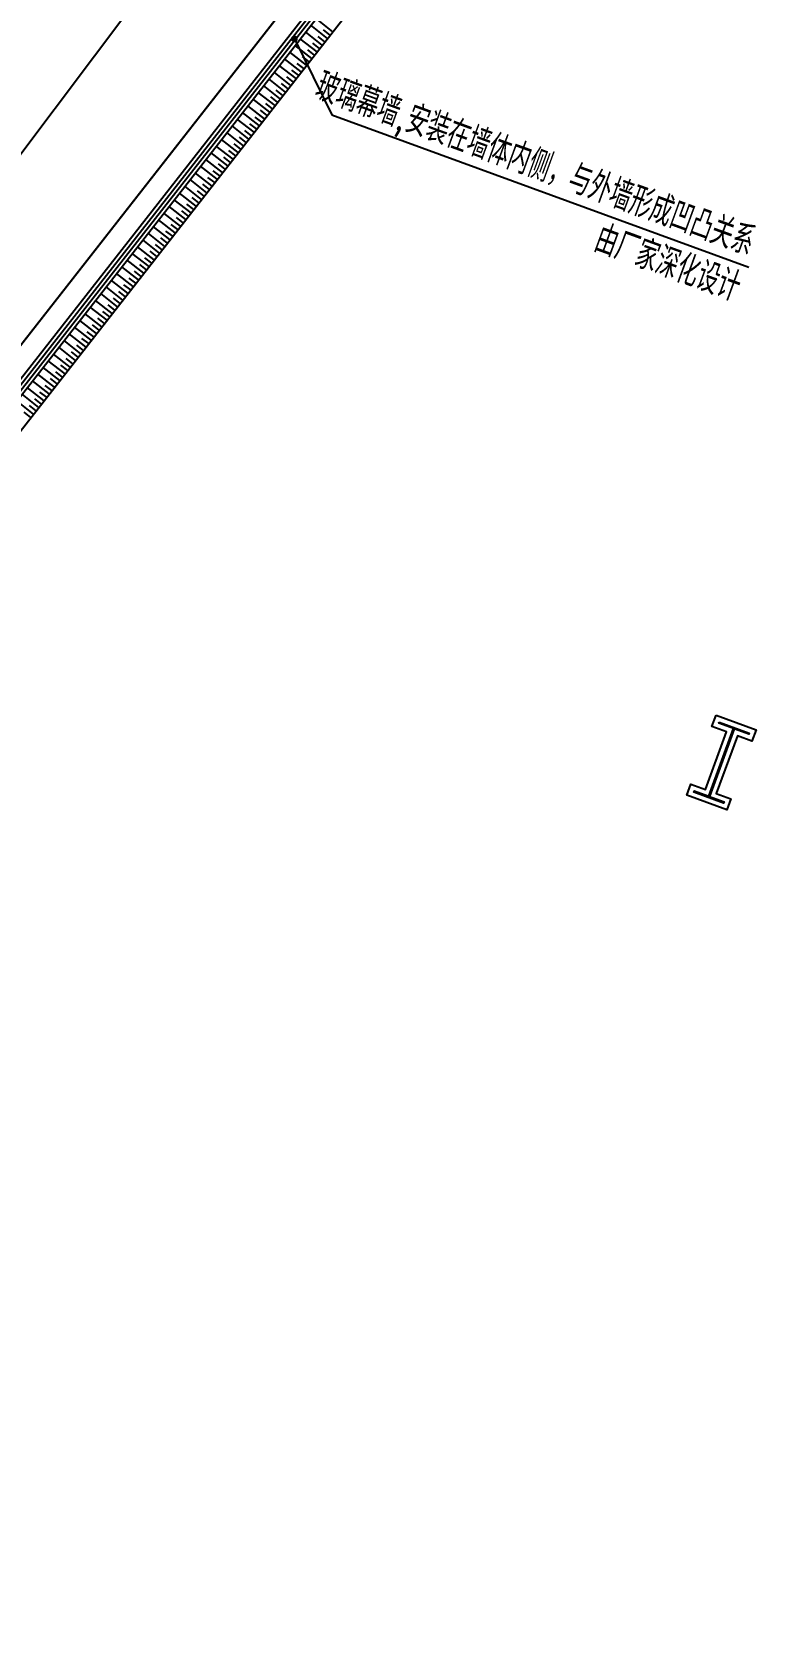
# Model space of a CAD drawing. Extents: x -111898 to 889894, y -2 to 1194865.
# Drawn here: x 551993 to 558882, y 904698 to 919654 of the extents above; entities that cross this region are included whole.
import ezdxf

# ---------------------------------------------------------------- set-up
doc = ezdxf.new("R2010")
doc.units = 0
doc.header["$LTSCALE"] = 10
doc.header["$MEASUREMENT"] = 0
doc.layers.get('Defpoints').update_dxf_attribs({"color": 210})
for name, color, linetype in [('0-WALL', 252, 'Continuous'), ('10平面$0$99平面图例外参$0$A-HATCH-2', 251, 'Continuous'), ('10平面$0$A-LIN-V', 9, 'Continuous'), ('WALL', 252, 'Continuous')]:
    doc.layers.add(name, color=color, linetype=linetype)
doc.styles.add('10平面$0$_TCH_DIM', font='SIMPLEX', dxfattribs={"bigfont": 'GBCBIG'})

# ---------------------------------------------------------------- blocks, each defined once
blk = doc.blocks.new('10平面$0$99平面图例外参$0$$LinePat$填挖边坡')
at = {"color": 0}
for p, q in [((0, 0), (0, -1500)), ((300, 0), (300, -600))]:
    blk.add_line(p, q, dxfattribs=at)
at = {"layer": 'Defpoints', "color": 0}
blk.add_point((600, 0), dxfattribs=at)

msp = doc.modelspace()

# ---------------------------------------------------------------- hatches: boundary and pattern name
at = {"layer": '0-WALL'}
h = msp.add_hatch(dxfattribs=at)
h.set_pattern_fill('草坪或沼泽', color=8, scale=400, angle=-0.200257)
h.set_pattern_definition([(359.79974, (-824318.4, 704905.5), (1605.5824, 1594.398), [240, -48, 64, -48, 240, -960]), (359.79974, (-824398.3, 704953.8), (1605.5824, 1594.398), [160, -120, 240, -120, 160, -800]), (359.79974, (-823836, 705591.9), (1605.5824, 1594.398), [200, -80, 200, -1120]), (359.79974, (-824634.9, 705914.7), (1605.5824, 1594.398), [80, -160, 80, -1280]), (89.79974, (-824474.9, 705914.1), (-1594.398, 1605.5824), [144, -1456]), (89.79974, (-823998.3, 704952.4), (-1594.398, 1605.5824), [160, -1440]), (89.79974, (-823596, 705591), (-1594.398, 1605.5824), [160, -1440]), (44.79974, (-823790.3, 704935.7), (5.5922, 1599.9902), [160, -2102.7417]), (134.79974, (-824206.3, 704937.2), (-1599.9902, 5.5922), [160, -2102.7417]), (63.23469, (-823838.3, 704943.9), (5.5922, 1599.99023), [160, -3417.7088]), (75.7635, (-823918.27, 704952.15), (5.59221, 1599.99023), [160, -6436.969]), (75.7635, (-823516.03, 705590.75), (5.59221, 1599.99023), [128, -6468.969]), (75.7635, (-824442.9, 705914), (5.59221, 1599.99023), [112, -6484.969]), (103.835987, (-824078.27, 704952.7), (5.59221, 1599.99023), [160, -6436.969]), (103.835987, (-823676.03, 705591.3), (5.59221, 1599.99023), [128, -6468.969]), (103.835987, (-824506.9, 705914.2), (5.59221, 1599.99023), [112, -6484.969]), (116.364795, (-824158.3, 704945), (5.5922, 1599.99023), [160, -3417.7069])])
edge = h.paths.add_edge_path()
edge.add_line((741503.08, 933538.38), (741712.87, 934018.57))
edge.add_line((741712.87, 934018.57), (745060.96, 941812.89))
edge.add_line((745060.96, 941812.89), (766890.86, 1001849.76))
edge.add_line((766890.86, 1001849.76), (760346.98, 1016169.02))
edge.add_line((760346.98, 1016169.02), (737579.78, 1026362.54))
edge.add_line((737579.78, 1026362.54), (720756.11, 1037729.77))
edge.add_line((720756.11, 1037729.77), (653654.65, 1067773.01))
edge.add_line((653654.65, 1067773.01), (467795.25, 820503.81))
edge.add_line((467795.25, 820503.81), (468143.58, 820404.89))
edge.add_line((468143.58, 820404.89), (647181.92, 1058601.18))
edge.add_line((647181.92, 1058601.18), (648464.56, 1058132.56))
edge.add_line((648464.56, 1058132.56), (650350.23, 1063296.8))
edge.add_line((650350.23, 1063296.8), (720796.15, 1037558.69))
edge.add_line((720796.15, 1037558.69), (718909.6, 1032395.07))
edge.add_line((718909.6, 1032395.07), (725484.49, 1029992.9))
edge.add_line((725484.49, 1029992.9), (726513.26, 1032808.65))
edge.add_line((726513.26, 1032808.65), (729331.07, 1031779.14))
edge.add_line((729331.07, 1031779.14), (728302.36, 1028963.46))
edge.add_line((728302.36, 1028963.46), (747084.56, 1022101.19))
edge.add_line((747084.56, 1022101.19), (755217.14, 1018452.95))
edge.add_arc((743028.5, 1006160.87), 17310.64, -14.619994, 45.242091, ccw=False)
edge.add_line((759778.64, 1001791.54), (760685.99, 1001458.08))
edge.add_line((760685.99, 1001458.08), (765094.65, 999847.31))
edge.add_line((765094.65, 999847.31), (740941.69, 933744.02))
edge.add_line((740941.69, 933744.02), (741503.08, 933538.38))
at = {"layer": 'WALL'}
msp.add_hatch(color=8, dxfattribs=at).paths.add_polyline_path([(554489.78, 919576.53, 1), (554429.67, 919598.49, 1)], flags=17)

# ---------------------------------------------------------------- linework, layer by layer
at = {"layer": '0-WALL'}
msp.add_lwpolyline([(538866.53, 897594.94), (540564.37, 902241.95), (583454.23, 957054.5), (585074.39, 956462.56), (585689.2, 958145.32, 0.20332738), (578593.17, 954034.59), (536751.57, 898367.67)], format="xyb", close=True, dxfattribs=at)
at = {"layer": '10平面$0$A-LIN-V', "color": 8}
msp.add_line((541012.29, 902010.93), (572771.16, 942592.39), dxfattribs=at)
at = {"layer": 'WALL', "color": 8}
for p, q in [((540746.79, 902158.45), (572549.71, 942796.2)), ((540776.29, 902142.06), (572575.96, 942775.65)), ((540805.79, 902125.67), (572602.21, 942755.11)), ((540835.29, 902109.28), (572628.46, 942734.57)), ((554459.73, 919587.51), (554811.86, 918875.24)), ((554811.86, 918875.24), (558728.63, 917444.21))]:
    msp.add_line(p, q, dxfattribs=at)
msp.add_lwpolyline([(539724.47, 899943.12), (540564.37, 902241.95), (575898.74, 947392.18), (576134.99, 947207.29)], dxfattribs=at)
for points in [[(558420.97, 913234.12), (558796.68, 913096.86), (558758.24, 912991.66), (558621.11, 913041.76), (558423.44, 912500.74), (558560.58, 912450.64), (558522.14, 912345.44), (558146.43, 912482.71), (558184.87, 912587.9), (558322, 912537.8), (558519.67, 913078.82), (558382.54, 913128.93)], [(558450.78, 913170), (558732.56, 913067.05), (558728.44, 913055.78), (558591.31, 913105.88), (558359.32, 912470.93), (558496.45, 912420.83), (558492.34, 912409.56), (558210.56, 912512.51), (558214.67, 912523.78), (558351.81, 912473.68), (558583.79, 913108.63), (558446.66, 913158.73)]]:
    msp.add_lwpolyline(points, close=True, dxfattribs=at)

# ---------------------------------------------------------------- block references
at = {"layer": '10平面$0$99平面图例外参$0$A-HATCH-2', "color": 8, "xscale": 0.133362719495067, "yscale": 0.1333333333333333, "zscale": 0.1333333333333333, "rotation": 231.9534248527314}
for p in [(554771.18, 919592.03), (554820.49, 919655.05), (554623.23, 919402.99), (554672.55, 919466), (554721.86, 919529.02), (554524.6, 919276.96), (554573.92, 919339.97), (554376.66, 919087.91), (554425.97, 919150.93), (554475.29, 919213.94), (554278.03, 918961.88), (554327.34, 919024.9), (554179.4, 918835.85), (554228.71, 918898.87), (554031.45, 918646.81), (554080.77, 918709.83), (554130.08, 918772.84), (553932.82, 918520.78), (553982.14, 918583.8), (553834.19, 918394.75), (553883.51, 918457.77), (553686.25, 918205.71), (553735.56, 918268.72), (553784.88, 918331.74), (553587.62, 918079.68), (553636.93, 918142.69), (553439.67, 917890.63), (553488.99, 917953.65), (553538.3, 918016.66), (553341.04, 917764.6), (553390.36, 917827.62), (553242.41, 917638.58), (553291.73, 917701.59), (553094.47, 917449.53), (553143.78, 917512.55), (553193.1, 917575.56), (552995.84, 917323.5), (553045.15, 917386.52), (552897.21, 917197.47), (552946.52, 917260.49), (552749.26, 917008.43), (552798.58, 917071.44), (552847.89, 917134.46), (552650.63, 916882.4), (552699.95, 916945.41), (552502.69, 916693.36), (552552, 916756.37), (552601.32, 916819.38), (552404.06, 916567.33), (552453.37, 916630.34), (552305.43, 916441.3), (552354.74, 916504.31), (552157.48, 916252.25), (552206.8, 916315.27), (552256.11, 916378.28), (552058.85, 916126.22), (552108.17, 916189.24), (552009.54, 916063.21)]:
    msp.add_blockref('10平面$0$99平面图例外参$0$$LinePat$填挖边坡', p, dxfattribs=at)

# ---------------------------------------------------------------- texts
at = {"layer": 'WALL', "color": 8, "style": '10平面$0$_TCH_DIM'}
for s, height, p in [('玻璃幕墙', 282.074, (554632.17, 919030.33)), ('安装在墙体内侧，与外墙形成凹凸关系', 282.0741, (555478.77, 918721.02)), ('由厂家深化设计', 282.074, (557253.66, 917595.57))]:
    msp.add_text(s, height=height, rotation=339.929672, dxfattribs=at).set_placement(p)
at = {"layer": 'WALL', "color": 8, "style": '10平面$0$_TCH_DIM', "width": 0.705882}
msp.add_text(',', height=238, rotation=339.929672, dxfattribs=at).set_placement((555403.62, 918748.47))

doc.saveas('drawing.dxf')
